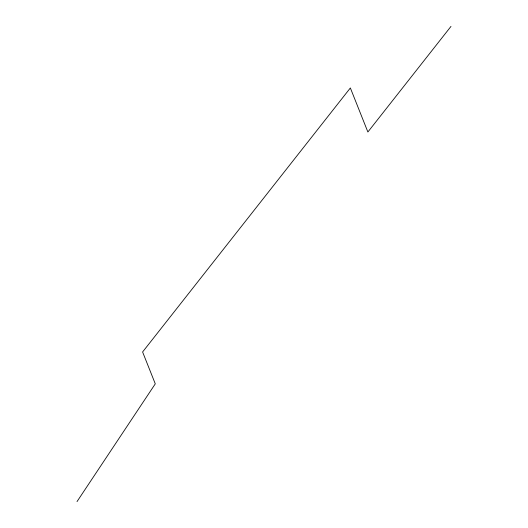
<?xml version="1.0" encoding="UTF-8"?>
<svg xmlns="http://www.w3.org/2000/svg" width="528" height="528" viewBox="0 0 528 528"><rect width="100%" height="100%" fill="white"/><g stroke="black" fill="none" stroke-linecap="round" stroke-linejoin="round"><path stroke-width="0.79" d="M77.015 501.6L155.285 383.843L142.6 351.965L350.354 87.965L367.877 132L450.985 26.4"/></g></svg>
